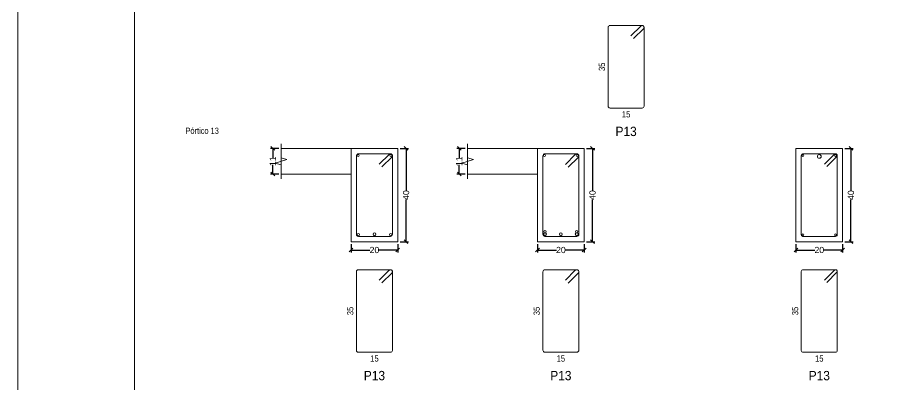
# Model space of a CAD drawing. Header units: millimetres. Extents: x 0 to 190, y -70 to 53.
# Drawn here: x 0.28 to 19.26, y -56.13 to -48.27 of the extents above; entities that cross this region are included whole.
import ezdxf
from ezdxf.enums import TextEntityAlignment as Align

# ---------------------------------------------------------------- set-up
doc = ezdxf.new("R2010")
doc.units = ezdxf.units.MM
for name, color, linetype, lineweight in [('ALZ_REF_REFERENCIA_PORTICO', 3, 'Continuous', 9), ('ARM_LONGITUDINAL_Ø10', 103, 'Continuous', 9), ('ARM_LONGITUDINAL_Ø12', 171, 'Continuous', 9), ('ARM_LONGITUDINAL_Ø16', 212, 'Continuous', 9), ('ARM_LONGITUDINAL_Ø8', 32, 'Continuous', 9), ('ARM_TRANSVERSAL_Ø6', 151, 'Continuous', 9), ('RECUAD_LIMITES', 2, 'Continuous', 0), ('RECUAD_MARCO', 1, 'Continuous', 20), ('SEC_CONT_FORJADOS_SECCION', 8, 'Continuous', 9), ('SEC_CONT_VIG_HORMIGON_SECCION', 2, 'Continuous', 9), ('SEC_COTAS_SEC_DIM_VIGA', 122, 'Continuous', 0), ('SEC_COTAS_TEXTOS_DESPIECE_ESTRIBADO', 122, 'Continuous', 0), ('SEC_REF_TXT_POSICIONES_ARM_ESTRIBOS', 1, 'Continuous', 9)]:
    doc.layers.add(name, color=color, linetype=linetype, lineweight=lineweight)
doc.styles.add('CYPETXT_0.2_romans', font='arial.ttf', dxfattribs={"height": 0.133333})
doc.styles.add('CYPETXT_romans', font='arial.ttf', dxfattribs={"height": 0.2})
doc.dimstyles.new('cype_oblique', dxfattribs={"dimtxt": 0.18, "dimasz": 0.18, "dimexe": 0.05, "dimexo": 0.05, "dimgap": 0, "dimtad": 0, "dimdec": 4, "dimzin": 0, "dimdsep": 46, "dimtxsty": 'CYPETXT_0.2_romans', "dimblk": 'OBLIQUE', "dimtsz": 0.04, "dimcen": 0.09, "dimadec": 0, "dimazin": 0, "dimtfac": 1, "dimtdec": 4, "dimtofl": 0, "dimtmove": 2, "dimatfit": 3, "dimfxl": 1, "dimtolj": 1, "dimtzin": 0, "dimarcsym": 0})

# ---------------------------------------------------------------- blocks, each defined once
blk = doc.blocks.new('*D368')
at = {"layer": 'Defpoints', "color": 0, "transparency": 16777216}
for p in [(7.424, -53.077), (8.424, -53.077), (8.424, -53.255)]:
    blk.add_point(p, dxfattribs=at)
at = {"layer": 'SEC_COTAS_SEC_DIM_VIGA', "color": 0, "lineweight": -2, "transparency": 16777216}
for p, q in [((7.424, -53.127), (7.424, -53.305)), ((8.424, -53.127), (8.424, -53.305)), ((7.384, -53.295), (7.464, -53.215)), ((7.424, -53.255), (7.828, -53.255)), ((8.424, -53.255), (8.021, -53.255)), ((8.384, -53.295), (8.464, -53.215))]:
    blk.add_line(p, q, dxfattribs=at)
at = {"layer": 'SEC_COTAS_SEC_DIM_VIGA', "color": 0, "transparency": 16777216, "insert": (7.924, -53.255), "char_height": 0.1333, "attachment_point": 5, "style": 'CYPETXT_0.2_romans'}
blk.add_mtext('\\A1;20', dxfattribs=at)
blk = doc.blocks.new('_OBLIQUE')
at = {"color": 0, "linetype": 'ByBlock', "lineweight": -2}
blk.add_line((-0.5, -0.5), (0.5, 0.5), dxfattribs=at)
blk = doc.blocks.new('*D369')
at = {"layer": 'Defpoints', "color": 0, "transparency": 16777216}
for p in [(5.747, -51.077), (5.924, -51.077), (5.924, -51.627)]:
    blk.add_point(p, dxfattribs=at)
at = {"layer": 'SEC_COTAS_SEC_DIM_VIGA', "color": 0, "lineweight": -2, "transparency": 16777216}
for p, q in [((5.787, -51.117), (5.707, -51.037)), ((5.874, -51.077), (5.697, -51.077)), ((5.747, -51.077), (5.747, -51.276)), ((5.747, -51.627), (5.747, -51.429)), ((5.787, -51.667), (5.707, -51.587)), ((5.874, -51.627), (5.697, -51.627))]:
    blk.add_line(p, q, dxfattribs=at)
at = {"layer": 'SEC_COTAS_SEC_DIM_VIGA', "color": 0, "transparency": 16777216, "insert": (5.747, -51.352), "char_height": 0.1333, "attachment_point": 5, "rotation": 90, "style": 'CYPETXT_0.2_romans'}
blk.add_mtext('\\A1;11', dxfattribs=at)
blk = doc.blocks.new('*D370')
at = {"layer": 'Defpoints', "color": 0, "transparency": 16777216}
for p in [(8.424, -51.077), (8.602, -51.077), (8.424, -53.077)]:
    blk.add_point(p, dxfattribs=at)
at = {"layer": 'SEC_COTAS_SEC_DIM_VIGA', "color": 0, "lineweight": -2, "transparency": 16777216}
for p, q in [((8.642, -51.117), (8.562, -51.037)), ((8.474, -51.077), (8.652, -51.077)), ((8.602, -51.077), (8.602, -51.98)), ((8.602, -53.077), (8.602, -52.175)), ((8.474, -53.077), (8.652, -53.077)), ((8.642, -53.117), (8.562, -53.037))]:
    blk.add_line(p, q, dxfattribs=at)
at = {"layer": 'SEC_COTAS_SEC_DIM_VIGA', "color": 0, "transparency": 16777216, "insert": (8.602, -52.077), "char_height": 0.1333, "attachment_point": 5, "rotation": 90, "style": 'CYPETXT_0.2_romans'}
blk.add_mtext('\\A1;40', dxfattribs=at)
blk = doc.blocks.new('*D371')
at = {"layer": 'Defpoints', "color": 0, "transparency": 16777216}
for p in [(11.419, -53.077), (12.419, -53.077), (12.419, -53.255)]:
    blk.add_point(p, dxfattribs=at)
at = {"layer": 'SEC_COTAS_SEC_DIM_VIGA', "color": 0, "lineweight": -2, "transparency": 16777216}
for p, q in [((11.419, -53.127), (11.419, -53.305)), ((12.419, -53.127), (12.419, -53.305)), ((11.379, -53.295), (11.459, -53.215)), ((11.419, -53.255), (11.823, -53.255)), ((12.419, -53.255), (12.016, -53.255)), ((12.379, -53.295), (12.459, -53.215))]:
    blk.add_line(p, q, dxfattribs=at)
at = {"layer": 'SEC_COTAS_SEC_DIM_VIGA', "color": 0, "transparency": 16777216, "insert": (11.919, -53.255), "char_height": 0.1333, "attachment_point": 5, "style": 'CYPETXT_0.2_romans'}
blk.add_mtext('\\A1;20', dxfattribs=at)
blk = doc.blocks.new('*D372')
at = {"layer": 'Defpoints', "color": 0, "transparency": 16777216}
for p in [(9.742, -51.077), (9.919, -51.077), (9.919, -51.627)]:
    blk.add_point(p, dxfattribs=at)
at = {"layer": 'SEC_COTAS_SEC_DIM_VIGA', "color": 0, "lineweight": -2, "transparency": 16777216}
for p, q in [((9.782, -51.117), (9.702, -51.037)), ((9.869, -51.077), (9.692, -51.077)), ((9.742, -51.077), (9.742, -51.276)), ((9.742, -51.627), (9.742, -51.429)), ((9.782, -51.667), (9.702, -51.587)), ((9.869, -51.627), (9.692, -51.627))]:
    blk.add_line(p, q, dxfattribs=at)
at = {"layer": 'SEC_COTAS_SEC_DIM_VIGA', "color": 0, "transparency": 16777216, "insert": (9.742, -51.352), "char_height": 0.1333, "attachment_point": 5, "rotation": 90, "style": 'CYPETXT_0.2_romans'}
blk.add_mtext('\\A1;11', dxfattribs=at)
blk = doc.blocks.new('*D373')
at = {"layer": 'Defpoints', "color": 0, "transparency": 16777216}
for p in [(12.419, -51.077), (12.597, -51.077), (12.419, -53.077)]:
    blk.add_point(p, dxfattribs=at)
at = {"layer": 'SEC_COTAS_SEC_DIM_VIGA', "color": 0, "lineweight": -2, "transparency": 16777216}
for p, q in [((12.637, -51.117), (12.557, -51.037)), ((12.469, -51.077), (12.647, -51.077)), ((12.597, -51.077), (12.597, -51.98)), ((12.597, -53.077), (12.597, -52.175)), ((12.469, -53.077), (12.647, -53.077)), ((12.637, -53.117), (12.557, -53.037))]:
    blk.add_line(p, q, dxfattribs=at)
at = {"layer": 'SEC_COTAS_SEC_DIM_VIGA', "color": 0, "transparency": 16777216, "insert": (12.597, -52.077), "char_height": 0.1333, "attachment_point": 5, "rotation": 90, "style": 'CYPETXT_0.2_romans'}
blk.add_mtext('\\A1;40', dxfattribs=at)
blk = doc.blocks.new('*D377')
at = {"layer": 'Defpoints', "color": 0, "transparency": 16777216}
for p in [(16.958, -53.077), (17.958, -53.077), (17.958, -53.255)]:
    blk.add_point(p, dxfattribs=at)
at = {"layer": 'SEC_COTAS_SEC_DIM_VIGA', "color": 0, "lineweight": -2, "transparency": 16777216}
for p, q in [((16.958, -53.127), (16.958, -53.305)), ((17.958, -53.127), (17.958, -53.305)), ((16.918, -53.295), (16.998, -53.215)), ((16.958, -53.255), (17.361, -53.255)), ((17.958, -53.255), (17.554, -53.255)), ((17.918, -53.295), (17.998, -53.215))]:
    blk.add_line(p, q, dxfattribs=at)
at = {"layer": 'SEC_COTAS_SEC_DIM_VIGA', "color": 0, "transparency": 16777216, "insert": (17.458, -53.255), "char_height": 0.1333, "attachment_point": 5, "style": 'CYPETXT_0.2_romans'}
blk.add_mtext('\\A1;20', dxfattribs=at)
blk = doc.blocks.new('*D378')
at = {"layer": 'Defpoints', "color": 0, "transparency": 16777216}
for p in [(17.958, -51.077), (18.135, -51.077), (17.958, -53.077)]:
    blk.add_point(p, dxfattribs=at)
at = {"layer": 'SEC_COTAS_SEC_DIM_VIGA', "color": 0, "lineweight": -2, "transparency": 16777216}
for p, q in [((18.175, -51.117), (18.095, -51.037)), ((18.008, -51.077), (18.185, -51.077)), ((18.135, -51.077), (18.135, -51.98)), ((18.135, -53.077), (18.135, -52.175)), ((18.008, -53.077), (18.185, -53.077)), ((18.175, -53.117), (18.095, -53.037))]:
    blk.add_line(p, q, dxfattribs=at)
at = {"layer": 'SEC_COTAS_SEC_DIM_VIGA', "color": 0, "transparency": 16777216, "insert": (18.135, -52.077), "char_height": 0.1333, "attachment_point": 5, "rotation": 90, "style": 'CYPETXT_0.2_romans'}
blk.add_mtext('\\A1;40', dxfattribs=at)

msp = doc.modelspace()

# ---------------------------------------------------------------- linework, layer by layer
at = {"layer": 'ARM_LONGITUDINAL_Ø10'}
for centre in [(7.5792, -52.92248), (8.2692, -52.92248), (11.5792, -52.86248), (12.2592, -52.86248)]:
    msp.add_circle(centre, 0.025, dxfattribs=at)
at = {"layer": 'ARM_LONGITUDINAL_Ø12'}
for centre in [(7.9242, -52.91748), (11.5792, -52.91748), (11.9192, -52.91748), (12.2592, -52.91748)]:
    msp.add_circle(centre, 0.03, dxfattribs=at)
at = {"layer": 'ARM_LONGITUDINAL_Ø16'}
msp.add_circle((17.45767, -51.24748), 0.04, dxfattribs=at)
at = {"layer": 'ARM_LONGITUDINAL_Ø8'}
for centre in [(7.5742, -51.22748), (8.2742, -51.22748), (11.5692, -51.22748), (12.2692, -51.22748), (17.10767, -51.22748), (17.80767, -51.22748), (17.10767, -52.92748), (17.80767, -52.92748)]:
    msp.add_circle(centre, 0.02, dxfattribs=at)
at = {"layer": 'ARM_TRANSVERSAL_Ø6'}
for points in [[(13.47882, -48.72189), (13.69503, -48.50499), (13.69831, -48.49964), (13.70071, -48.49384), (13.70218, -48.48773), (13.70267, -48.48148), (13.7019, -48.47367), (13.69962, -48.46617), (13.69593, -48.45925), (13.69095, -48.45319), (13.68489, -48.44822), (13.67798, -48.44452), (13.67047, -48.44225), (13.66267, -48.44148), (12.97267, -48.44148), (12.95736, -48.44452), (12.94438, -48.45319), (12.93571, -48.46617), (12.93267, -48.48148), (12.93267, -50.17148), (12.93571, -50.18678), (12.94438, -50.19976), (12.95736, -50.20843), (12.97267, -50.21148), (13.66267, -50.21148), (13.67798, -50.20843), (13.69095, -50.19976), (13.69962, -50.18678), (13.70267, -50.17148), (13.70267, -48.48148), (13.7019, -48.47367), (13.69962, -48.46617), (13.69593, -48.45925), (13.69095, -48.45319), (13.68489, -48.44822), (13.67798, -48.44452), (13.67047, -48.44225), (13.66267, -48.44148), (13.65487, -48.44225), (13.64736, -48.44452), (13.64045, -48.44822), (13.63438, -48.45319), (13.42225, -48.66533)], [(8.08535, -51.47289), (8.30156, -51.25599), (8.30484, -51.25064), (8.30724, -51.24484), (8.3087, -51.23873), (8.3092, -51.23248), (8.30843, -51.22467), (8.30615, -51.21717), (8.30245, -51.21025), (8.29748, -51.20419), (8.29142, -51.19922), (8.2845, -51.19552), (8.277, -51.19325), (8.2692, -51.19248), (7.5792, -51.19248), (7.56389, -51.19552), (7.55091, -51.20419), (7.54224, -51.21717), (7.5392, -51.23248), (7.5392, -52.92248), (7.54224, -52.93778), (7.55091, -52.95076), (7.56389, -52.95943), (7.5792, -52.96248), (8.2692, -52.96248), (8.2845, -52.95943), (8.29748, -52.95076), (8.30615, -52.93778), (8.3092, -52.92248), (8.3092, -51.23248), (8.30843, -51.22467), (8.30615, -51.21717), (8.30245, -51.21025), (8.29748, -51.20419), (8.29142, -51.19922), (8.2845, -51.19552), (8.277, -51.19325), (8.2692, -51.19248), (8.26139, -51.19325), (8.25389, -51.19552), (8.24697, -51.19922), (8.24091, -51.20419), (8.02878, -51.41633)], [(12.07888, -51.48143), (12.29102, -51.2693), (12.29661, -51.26248), (12.30077, -51.2547), (12.30333, -51.24626), (12.3042, -51.23748), (12.30333, -51.2287), (12.30077, -51.22026), (12.29661, -51.21248), (12.29102, -51.20566), (12.2842, -51.20006), (12.27642, -51.1959), (12.26797, -51.19334), (12.2592, -51.19248), (11.5792, -51.19248), (11.56197, -51.1959), (11.54738, -51.20566), (11.53762, -51.22026), (11.5342, -51.23748), (11.5342, -52.91748), (11.53762, -52.9347), (11.54738, -52.9493), (11.56197, -52.95905), (11.5792, -52.96248), (12.2592, -52.96248), (12.27642, -52.95905), (12.29102, -52.9493), (12.30077, -52.9347), (12.3042, -52.91748), (12.3042, -51.23748), (12.30333, -51.2287), (12.30077, -51.22026), (12.29661, -51.21248), (12.29102, -51.20566), (12.2842, -51.20006), (12.27642, -51.1959), (12.26797, -51.19334), (12.2592, -51.19248), (12.25042, -51.19334), (12.24197, -51.1959), (12.23419, -51.20006), (12.22738, -51.20566), (12.01524, -51.41779)], [(17.62029, -51.46436), (17.83598, -51.24805), (17.83885, -51.24337), (17.84096, -51.23829), (17.84224, -51.23295), (17.84267, -51.22748), (17.842, -51.22065), (17.84, -51.21408), (17.83677, -51.20803), (17.83242, -51.20273), (17.82711, -51.19838), (17.82106, -51.19514), (17.8145, -51.19315), (17.80767, -51.19248), (17.10767, -51.19248), (17.09427, -51.19514), (17.08292, -51.20273), (17.07533, -51.21408), (17.07267, -51.22748), (17.07267, -52.92748), (17.07533, -52.94087), (17.08292, -52.95223), (17.09427, -52.95981), (17.10767, -52.96248), (17.80767, -52.96248), (17.82106, -52.95981), (17.83242, -52.95223), (17.84, -52.94087), (17.84267, -52.92748), (17.84267, -51.22748), (17.842, -51.22065), (17.84, -51.21408), (17.83677, -51.20803), (17.83242, -51.20273), (17.82711, -51.19838), (17.82106, -51.19514), (17.8145, -51.19315), (17.80767, -51.19248), (17.80084, -51.19315), (17.79427, -51.19514), (17.78822, -51.19838), (17.78292, -51.20273), (17.57079, -51.41486)], [(8.08535, -53.95723), (8.30156, -53.74032), (8.30484, -53.73497), (8.30724, -53.72917), (8.3087, -53.72307), (8.3092, -53.71681), (8.30843, -53.70901), (8.30615, -53.7015), (8.30245, -53.69459), (8.29748, -53.68853), (8.29142, -53.68355), (8.2845, -53.67986), (8.277, -53.67758), (8.2692, -53.67681), (7.5792, -53.67681), (7.56389, -53.67986), (7.55091, -53.68853), (7.54224, -53.7015), (7.5392, -53.71681), (7.5392, -55.40681), (7.54224, -55.42212), (7.55091, -55.4351), (7.56389, -55.44377), (7.5792, -55.44681), (8.2692, -55.44681), (8.2845, -55.44377), (8.29748, -55.4351), (8.30615, -55.42212), (8.3092, -55.40681), (8.3092, -53.71681), (8.30843, -53.70901), (8.30615, -53.7015), (8.30245, -53.69459), (8.29748, -53.68853), (8.29142, -53.68355), (8.2845, -53.67986), (8.277, -53.67758), (8.2692, -53.67681), (8.26139, -53.67758), (8.25389, -53.67986), (8.24697, -53.68355), (8.24091, -53.68853), (8.02878, -53.90066)], [(12.07888, -53.96576), (12.29102, -53.75363), (12.29661, -53.74681), (12.30077, -53.73903), (12.30333, -53.73059), (12.3042, -53.72181), (12.30333, -53.71303), (12.30077, -53.70459), (12.29661, -53.69681), (12.29102, -53.68999), (12.2842, -53.68439), (12.27642, -53.68024), (12.26797, -53.67768), (12.2592, -53.67681), (11.5792, -53.67681), (11.56197, -53.68024), (11.54738, -53.68999), (11.53762, -53.70459), (11.5342, -53.72181), (11.5342, -55.40181), (11.53762, -55.41903), (11.54738, -55.43363), (11.56197, -55.44339), (11.5792, -55.44681), (12.2592, -55.44681), (12.27642, -55.44339), (12.29102, -55.43363), (12.30077, -55.41903), (12.3042, -55.40181), (12.3042, -53.72181), (12.30333, -53.71303), (12.30077, -53.70459), (12.29661, -53.69681), (12.29102, -53.68999), (12.2842, -53.68439), (12.27642, -53.68024), (12.26797, -53.67768), (12.2592, -53.67681), (12.25042, -53.67768), (12.24197, -53.68024), (12.23419, -53.68439), (12.22738, -53.68999), (12.01524, -53.90212)], [(17.62029, -53.94869), (17.83598, -53.73238), (17.83885, -53.7277), (17.84096, -53.72263), (17.84224, -53.71729), (17.84267, -53.71181), (17.842, -53.70498), (17.84, -53.69842), (17.83677, -53.69237), (17.83242, -53.68706), (17.82711, -53.68271), (17.82106, -53.67948), (17.8145, -53.67748), (17.80767, -53.67681), (17.10767, -53.67681), (17.09427, -53.67948), (17.08292, -53.68706), (17.07533, -53.69842), (17.07267, -53.71181), (17.07267, -55.41181), (17.07533, -55.4252), (17.08292, -55.43656), (17.09427, -55.44415), (17.10767, -55.44681), (17.80767, -55.44681), (17.82106, -55.44415), (17.83242, -55.43656), (17.84, -55.4252), (17.84267, -55.41181), (17.84267, -53.71181), (17.842, -53.70498), (17.84, -53.69842), (17.83677, -53.69237), (17.83242, -53.68706), (17.82711, -53.68271), (17.82106, -53.67948), (17.8145, -53.67748), (17.80767, -53.67681), (17.80084, -53.67748), (17.79427, -53.67948), (17.78822, -53.68271), (17.78292, -53.68706), (17.57079, -53.89919)]]:
    msp.add_lwpolyline(points, dxfattribs=at)
at = {"layer": 'RECUAD_LIMITES'}
msp.add_lwpolyline([(0.27904, -69.94324), (59.67904, -69.94324), (59.67904, -27.94324), (0.27904, -27.94324), (0.27904, -69.94324)], close=True, dxfattribs=at)
at = {"layer": 'RECUAD_MARCO'}
msp.add_lwpolyline([(2.77904, -68.94324), (58.67904, -68.94324), (58.67904, -28.94324), (2.77904, -28.94324), (2.77904, -68.94324)], close=True, dxfattribs=at)
at = {"layer": 'SEC_CONT_FORJADOS_SECCION'}
for points in [[(5.9242, -51.72748), (5.9242, -51.42748), (5.7992, -51.38998), (6.0492, -51.31498), (5.9242, -51.27748), (5.9242, -50.97748)], [(9.9192, -51.72748), (9.9192, -51.42748), (9.7942, -51.38998), (10.0442, -51.31498), (9.9192, -51.27748), (9.9192, -50.97748)], [(5.9242, -51.62748), (7.4242, -51.62748), (7.4242, -51.07748), (5.9242, -51.07748)], [(9.9192, -51.62748), (11.4192, -51.62748), (11.4192, -51.07748), (9.9192, -51.07748)]]:
    msp.add_lwpolyline(points, dxfattribs=at)
at = {"layer": 'SEC_CONT_FORJADOS_SECCION', "color": 254, "true_color": 0xdad7d3}
for points in [[(5.9242, -51.62748), (7.4242, -51.62748), (7.4242, -51.07748), (5.9242, -51.07748)], [(9.9192, -51.62748), (11.4192, -51.62748), (11.4192, -51.07748), (9.9192, -51.07748)]]:
    msp.add_lwpolyline(points, close=True, dxfattribs=at)
at = {"layer": 'SEC_CONT_VIG_HORMIGON_SECCION'}
for points in [[(8.4242, -51.07748), (7.4242, -51.07748), (7.4242, -53.07748), (8.4242, -53.07748), (8.4242, -51.07748)], [(12.4192, -51.07748), (11.4192, -51.07748), (11.4192, -53.07748), (12.4192, -53.07748), (12.4192, -51.07748)], [(17.95767, -51.07748), (16.95767, -51.07748), (16.95767, -53.07748), (17.95767, -53.07748), (17.95767, -51.07748)]]:
    msp.add_lwpolyline(points, close=True, dxfattribs=at)

# ---------------------------------------------------------------- texts
at = {"layer": 'ALZ_REF_REFERENCIA_PORTICO', "style": 'CYPETXT_romans', "width": 0.820327}
msp.add_text('Pórtico 13', height=0.133333, dxfattribs=at).set_placement((3.8742, -50.69748), align=Align.MIDDLE_LEFT)
at = {"layer": 'SEC_COTAS_TEXTOS_DESPIECE_ESTRIBADO', "style": 'CYPETXT_romans', "width": 0.872274}
for p in [(12.866, -49.32648), (7.47253, -54.56181), (11.46753, -54.56181), (17.006, -54.56181)]:
    msp.add_text('35', height=0.133333, rotation=90, dxfattribs=at).set_placement(p, align=Align.CENTER)
for p in [(13.31767, -50.27814), (7.9242, -55.51348), (11.9192, -55.51348), (17.45767, -55.51348)]:
    msp.add_text('15', height=0.133333, dxfattribs=at).set_placement(p, align=Align.TOP_CENTER)
at = {"layer": 'SEC_REF_TXT_POSICIONES_ARM_ESTRIBOS', "style": 'CYPETXT_romans', "width": 0.91451}
for p in [(13.31767, -50.71148), (7.9242, -55.94681), (11.9192, -55.94681), (17.45767, -55.94681)]:
    msp.add_text('P13', height=0.2, dxfattribs=at).set_placement(p, align=Align.MIDDLE_CENTER)

# ---------------------------------------------------------------- dimensions: what is measured, and where the dimension line sits
at = {"layer": 'SEC_COTAS_SEC_DIM_VIGA'}
for p1, p2, distance, text, picture, middle in [((5.9242, -51.62748), (5.9242, -51.07748), 0.17733, '11', '*D369', (5.74686, -51.35248)), ((8.4242, -53.07748), (8.4242, -51.07748), -0.17733, '40', '*D370', (8.60153, -52.07748)), ((9.9192, -51.62748), (9.9192, -51.07748), 0.17733, '11', '*D372', (9.74186, -51.35248)), ((12.4192, -53.07748), (12.4192, -51.07748), -0.17733, '40', '*D373', (12.59653, -52.07748)), ((17.95767, -53.07748), (17.95767, -51.07748), -0.17733, '40', '*D378', (18.135, -52.07748)), ((7.4242, -53.07748), (8.4242, -53.07748), -0.17733, '20', '*D368', (7.9242, -53.25481)), ((11.4192, -53.07748), (12.4192, -53.07748), -0.17733, '20', '*D371', (11.9192, -53.25481)), ((16.95767, -53.07748), (17.95767, -53.07748), -0.17733, '20', '*D377', (17.45767, -53.25481))]:
    dim = msp.add_aligned_dim(p1=p1, p2=p2, distance=distance, text=text, dimstyle='cype_oblique', dxfattribs=at)
    dim.commit()
    dim.dimension.update_dxf_attribs({"geometry": picture, "text_midpoint": middle})

doc.saveas('drawing.dxf')
